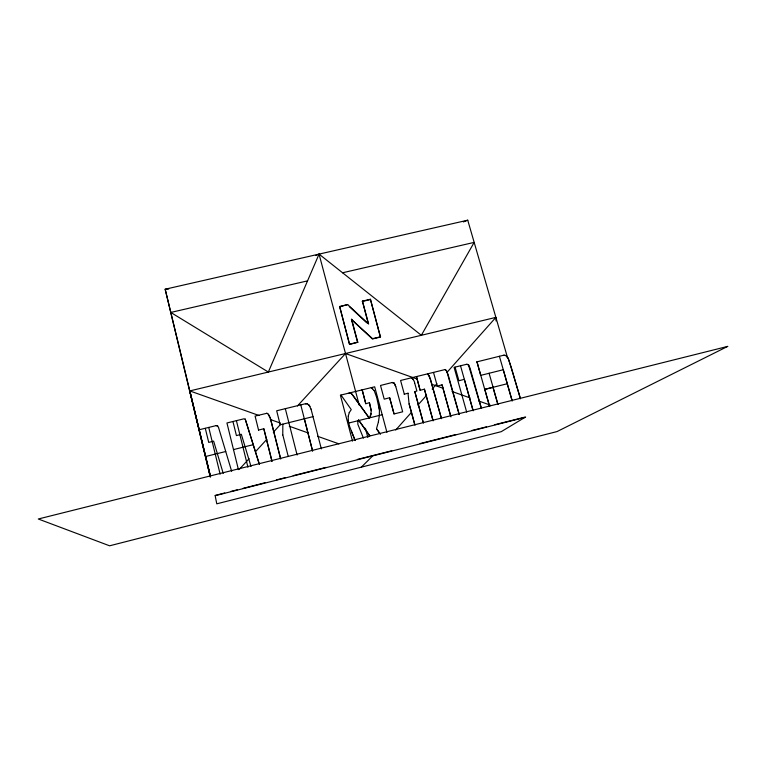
<?xml version="1.0" encoding="UTF-8"?>
<svg xmlns="http://www.w3.org/2000/svg" width="766" height="766" viewBox="0 0 766 766"><rect width="100%" height="100%" fill="white"/><g stroke="black" fill="none" stroke-linecap="round" stroke-linejoin="round"><path stroke-width="1.15" d="M379.342 415.498L379.429 409.513L378.5 404.103M282.769 434.954L282.845 424.153M348.195 420.419L348.3 416.072M237.192 489.838L230.815 491.446M259.138 463.641L245.216 419.098L243.827 418.839L226.937 422.976L238.427 469.625M243.033 488.363L264.979 482.762M271.987 461.247L263.82 428.759L258.582 430.052M378.385 421.875L379.409 415.411M263.82 428.759L271.968 461.314M266.654 413.247L267.755 413.63L266.645 413.343L255.078 416.082L258.573 430.138M370.553 416.12L371.261 410.566L369.423 402.725L365.775 403.711L362.165 389.865L365.775 403.711M371.271 413.583L369.212 418.016L352.858 395.199L351.144 393.159L349.124 393.14M379.821 433.518L376.489 428.73L378.461 421.779M348.243 416.168L349.306 412.501M351.575 319.125L357.779 342.22L349.564 344.451L339.644 306.477L347.678 304.59L368.628 324.047L362.423 301.124L370.418 299.257L380.443 337.059L372.42 338.984L351.441 319.451L372.582 338.677L380.616 336.762M276.66 479.813L285.373 477.668M347.678 304.59L339.52 306.812M304.351 418.763L312.624 451.136L300.77 404.898M368.159 323.223L362.423 301.124M369.767 435.768L358.565 419.998L357.799 421.654L357.875 424.412L363.429 438.095M380.127 335.929L370.418 299.257M349.564 344.451L339.644 306.477M293.158 475.648L326.077 467.375M341.042 395.122L351.268 409.609L349.248 412.596M351.144 393.159L369.212 418.016M369.423 402.725L371.184 410.662M358.565 419.998L369.576 435.691M395.706 386.639L394.298 383.22L392.355 382.473L380.52 385.461L384.216 399.163L389.655 397.736L394.05 413.946L402.667 411.802L395.783 386.533L394.298 383.22M389.655 397.736L394.05 413.946M413.372 379.563C409.274 375.206 415.153 380.884 414.607 383.182M459.179 414.138L448.167 374.833L446.846 371.347L445.276 369.509L400.58 380.463L404.304 394.126M376.489 428.73L380.482 434.284M408.039 393.284L409.082 403.95L414.665 424.374M395.716 430.042L411.553 412.232M417.882 405.109L426.595 395.313M432.139 389.08L436.879 383.747M447.105 372.247L495.88 317.392L496.042 320.944M423.043 422.056L414.789 391.541L423.454 423.1M429.161 375.771L427.667 373.827L430.492 379.247L441.417 418.648M433.518 372.477L437.3 386.074L442.049 384.819L450.983 416.867M239.404 469.261L249.094 458.681M255.557 451.634L266.865 439.301M273.328 432.254L280.605 424.326M297.438 405.961L345.514 353.519L417.346 379.122M420.132 390.306L416.474 376.566L420.132 390.306L424.421 389.166L433.125 420.678M357.339 459.428L391.79 450.772M424.421 389.166L433.02 420.764M445.276 369.509L446.846 371.347M455.1 367.201L458.911 380.75L464.34 379.323L473.053 410.739M442.049 384.819L450.552 415.814M361.322 467.164L372.755 455.866M466.8 364.329L468.639 364.97L470.056 368.168L481.469 408.431M489.551 406.516L476.959 361.753L480.675 375.378L503.272 369.729L512.081 400.867M503.817 355.271L506.259 355.635L508.289 358.287L520.478 398.54M507.312 383.718L484.677 389.406L493.084 387.251M420.036 443.581L455.818 434.542M471.856 430.492L486.534 426.834M494.884 424.67L525.629 416.953M315.774 255.442L319.058 254.111L421.348 335.297L474.164 242.391L342.574 272.773M463.334 221.92L467.739 220.196L507.724 358.325M215.122 495.42L224.716 492.988M205.69 456.479L225.731 451.509M233.486 449.585L253.412 444.644M348.587 423.062L382.196 414.722M312.997 416.637L280.193 424.804L276.679 410.787L305.471 403.739L307.29 403.711L310.019 406.401M404.218 394.231L408.125 393.188M414.693 391.646L416.886 391.024L414.703 383.077M199.217 429.755L216.223 425.599L217.611 425.858L218.54 427.543M476.835 361.878L503.961 355.146L506.259 355.635M349.708 344.154L357.779 342.22M495.88 317.392L189.796 390.919L210.324 476.031M362.27 301.469L370.256 299.602M307.559 280.863L170.789 312.442L268.339 372.056L319.058 254.111L359.283 405.262M467.739 220.196L165.169 289.222L210.315 477.17M168.731 289.031L165.169 289.222L210.564 476.596M305.433 403.845L307.252 403.806M349.181 393.044L351.201 393.054M216.232 425.685L217.611 425.858M259.061 415.507L189.796 390.919L210.133 476.05M270.235 419.471L280.289 423.043M289.299 426.241L308.478 433.049M317.497 436.256L338.926 443.859M431.938 384.321L443.141 388.314M452.093 391.503L469.998 397.889M478.951 401.078L490.144 405.07M392.269 382.579L394.222 383.326M468.639 364.97L466.925 364.214L454.094 367.354L466.695 412.146M372.716 388.745L371.309 387.625L374.076 390.593M349.286 306.553L366.723 322.754M267.774 413.535L270.427 418.562L280.394 457.963M506.115 355.75L508.145 358.411L511.382 367.737L520.373 398.799M308.822 404.563L310.967 409.044M245.216 419.098L259.396 464.368M468.524 365.085L481.326 408.47M268.962 414.952L270.446 418.466L280.71 459.054M351.374 431.21L355.185 440.498M355.127 440.574L349.162 425.254M447.066 372.333L459.16 414.559M429.266 375.656L441.522 418.562M374.153 390.488L376.432 396.788M251.018 466.465L241.328 434.303L236.426 435.595L232.969 421.587M218.53 427.457L231.667 471.31M223.232 473.426L213.637 441.13L208.725 442.422L205.298 428.357M499.394 356.267L512.224 400.771M489.072 373.233L497.977 404.343M492.95 387.357L497.843 404.438M484.801 389.3L489.675 406.42M460.51 365.784L473.177 410.643M409.168 403.854L415.019 425.226M386.945 432.369L374.679 386.801L340.391 395.189L352.504 441.12M376.508 396.692L379.352 409.609M351.441 319.451L357.626 342.517M365.411 428.271L367.852 437.472M311.006 408.948L321.347 448.886M285.325 408.671L297.112 455.023M282.798 434.868L288.236 456.459M236.397 420.649L247.945 467.241M208.745 427.428L220.139 474.202M348.252 420.323L349.105 425.341M524.834 417.441L501.232 431.67L216.768 503.827L215.169 495.688L524.834 417.441M727.7 346.404L557.064 431.555L109.595 545.804L38.3 518.994L727.7 346.404"/></g></svg>
